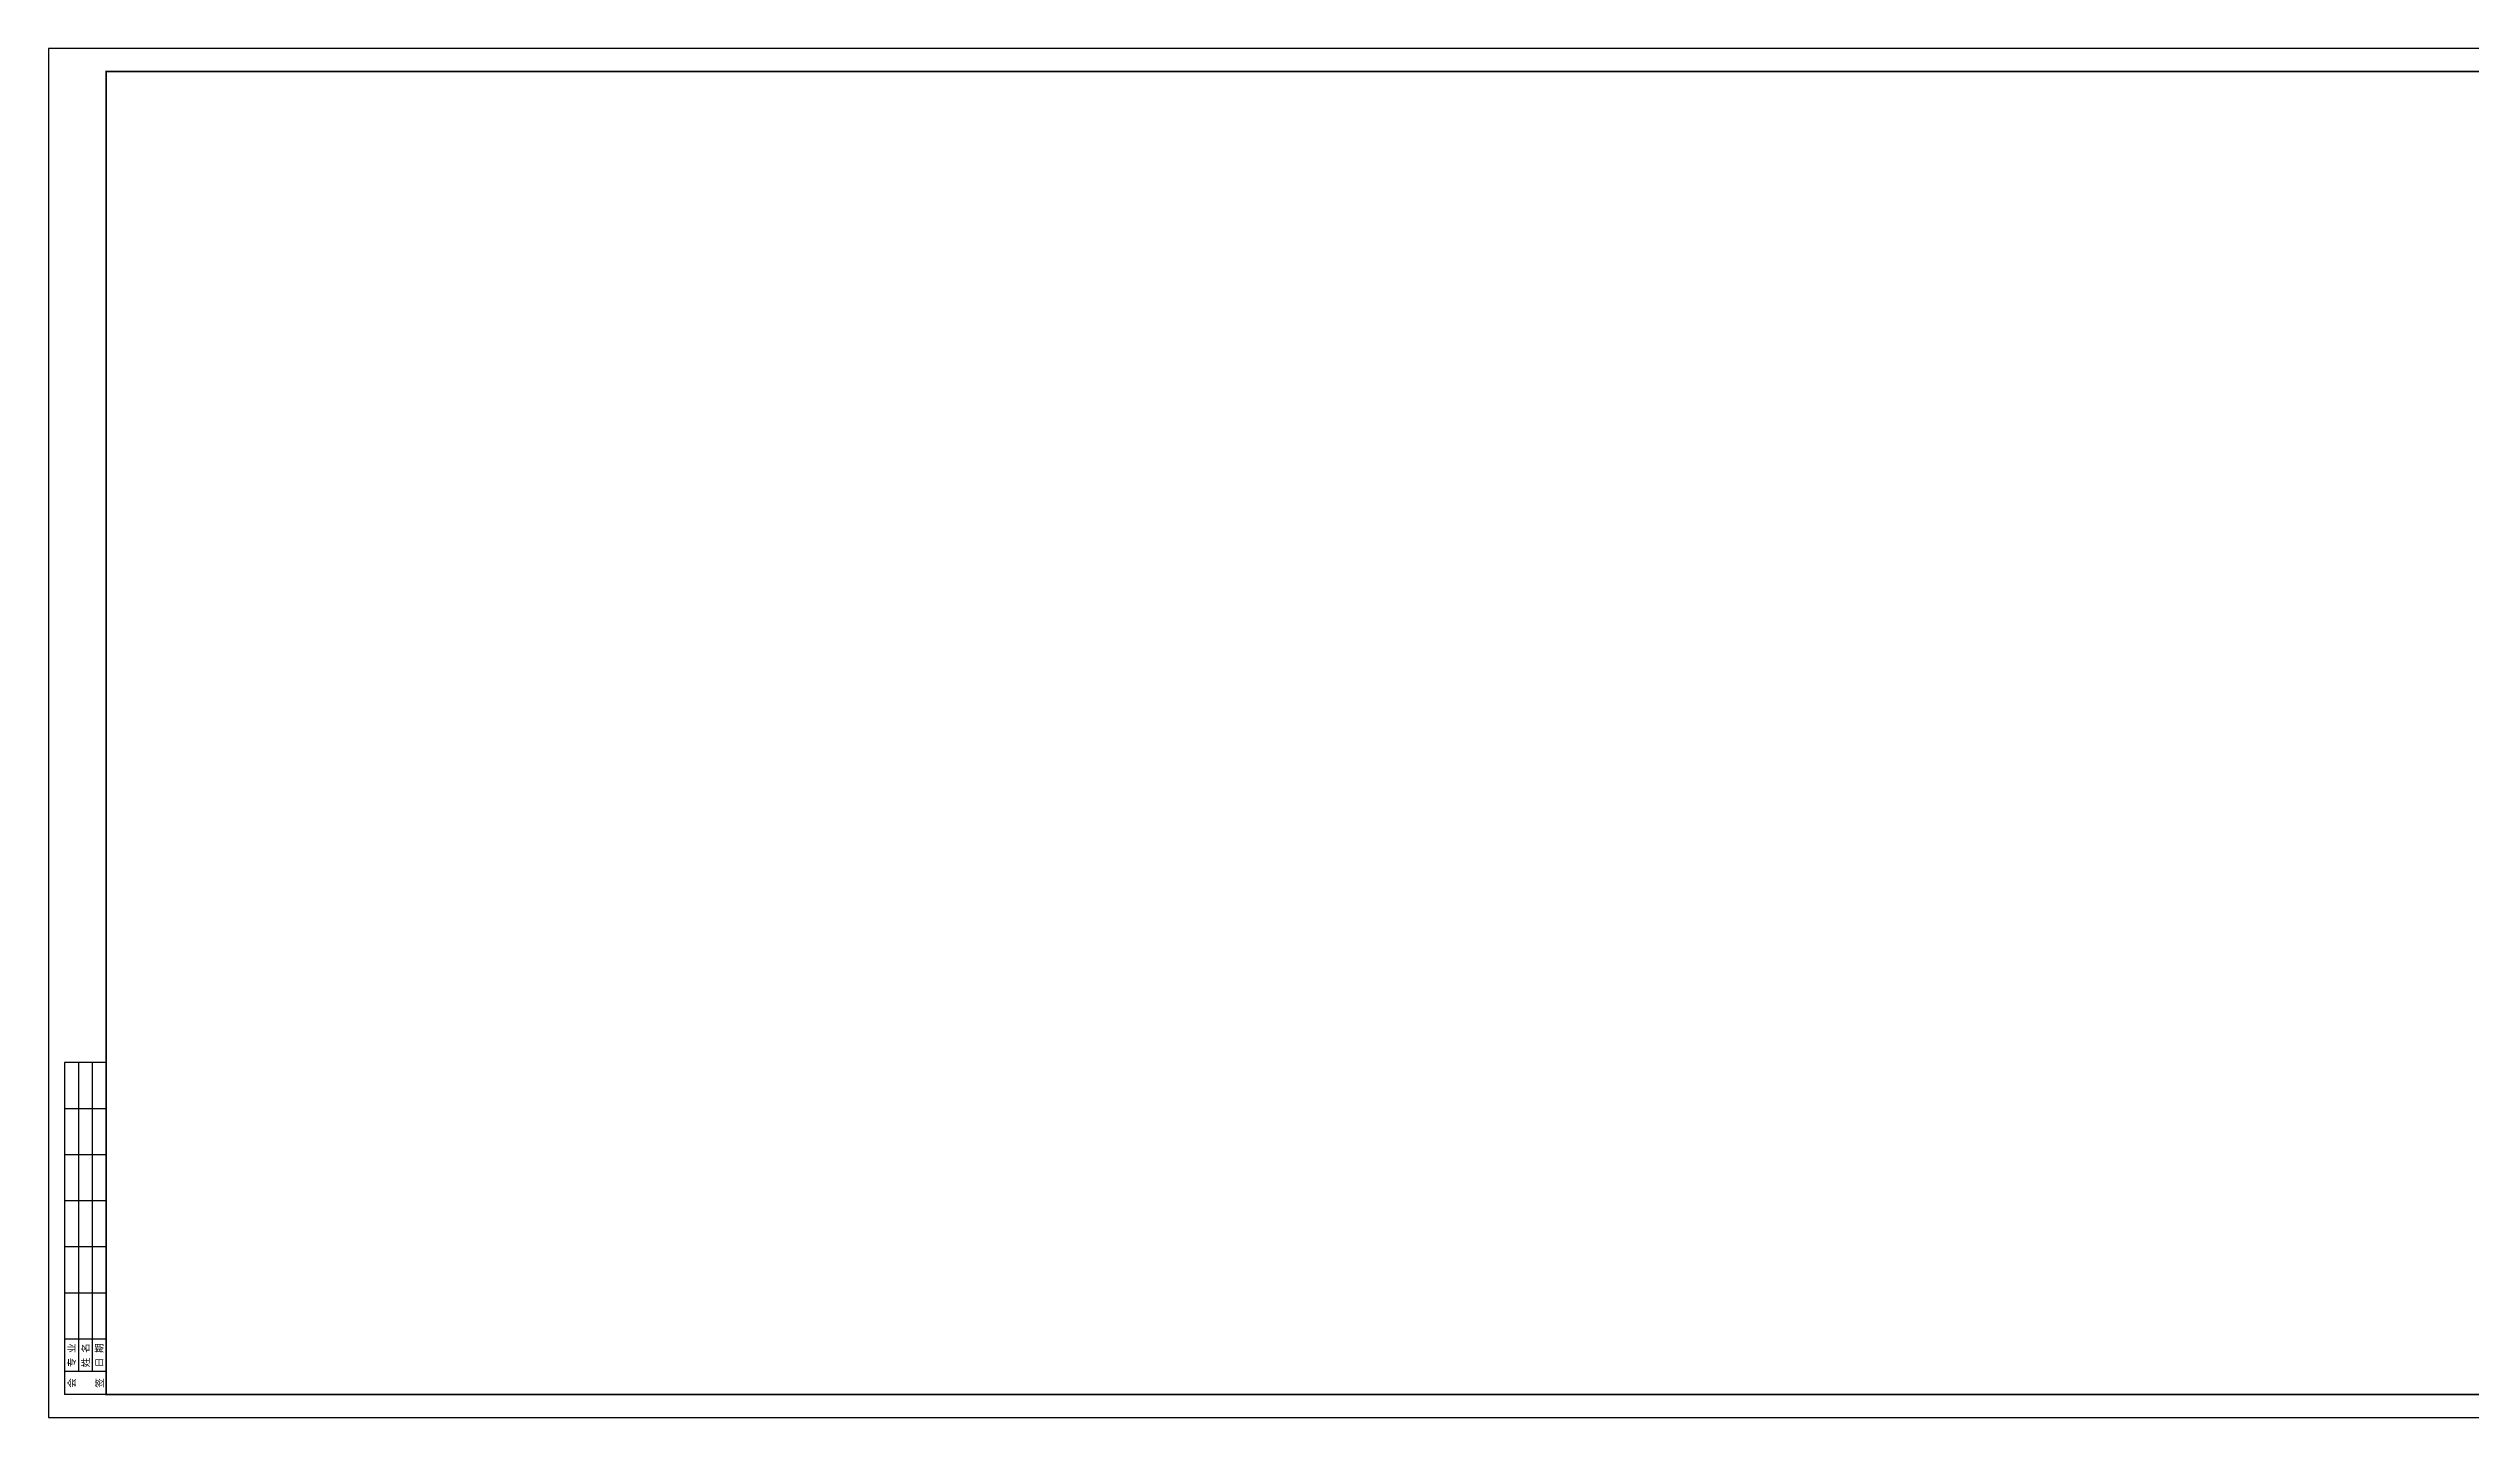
# Model space of a CAD drawing. Extents: x 0 to 2102, y 0 to 594.
# Drawn here: x 0 to 1051, y 0 to 594 of the extents above; entities that cross this region are included whole.
import ezdxf
from ezdxf.enums import TextEntityAlignment as Align

# ---------------------------------------------------------------- set-up
doc = ezdxf.new("R2010")
doc.units = 0
doc.header["$MEASUREMENT"] = 0
doc.layers.get('0').update_dxf_attribs({"linetype": 'CONTINUOUS'})
doc.styles.add('HUALUC', font='SimSun.ttf')

msp = doc.modelspace()

# ---------------------------------------------------------------- linework, layer by layer
for p, q in [((2102, 594), (0, 594)), ((0, 594), (0, 0)), ((0, 594), (0, 0)), ((25, 584), (25, 584)), ((7, 154), (7, 10)), ((25, 154), (7, 154)), ((13, 154), (13, 20)), ((19, 154), (19, 20)), ((25, 134), (7, 134)), ((25, 114), (7, 114)), ((25, 94), (7, 94)), ((25, 74), (7, 74)), ((25, 54), (7, 54)), ((25, 34), (7, 34)), ((25, 20), (7, 20)), ((0, 0), (2102, 0)), ((25, 10), (7, 10))]:
    msp.add_line(p, q)
at = {"const_width": 0.8}
msp.add_lwpolyline([(25, 10), (25, 584), (2092, 584), (2092, 10)], close=True, dxfattribs=at)

# ---------------------------------------------------------------- texts
at = {"style": 'HUALUC'}
for s, p in [('专 业', (10, 27)), ('日 期', (22, 27)), ('姓 名', (16, 27)), ('会', (10, 15)), ('签', (22, 15))]:
    msp.add_text(s, height=3, rotation=90, dxfattribs=at).set_placement(p, align=Align.MIDDLE)

doc.saveas('drawing.dxf')
